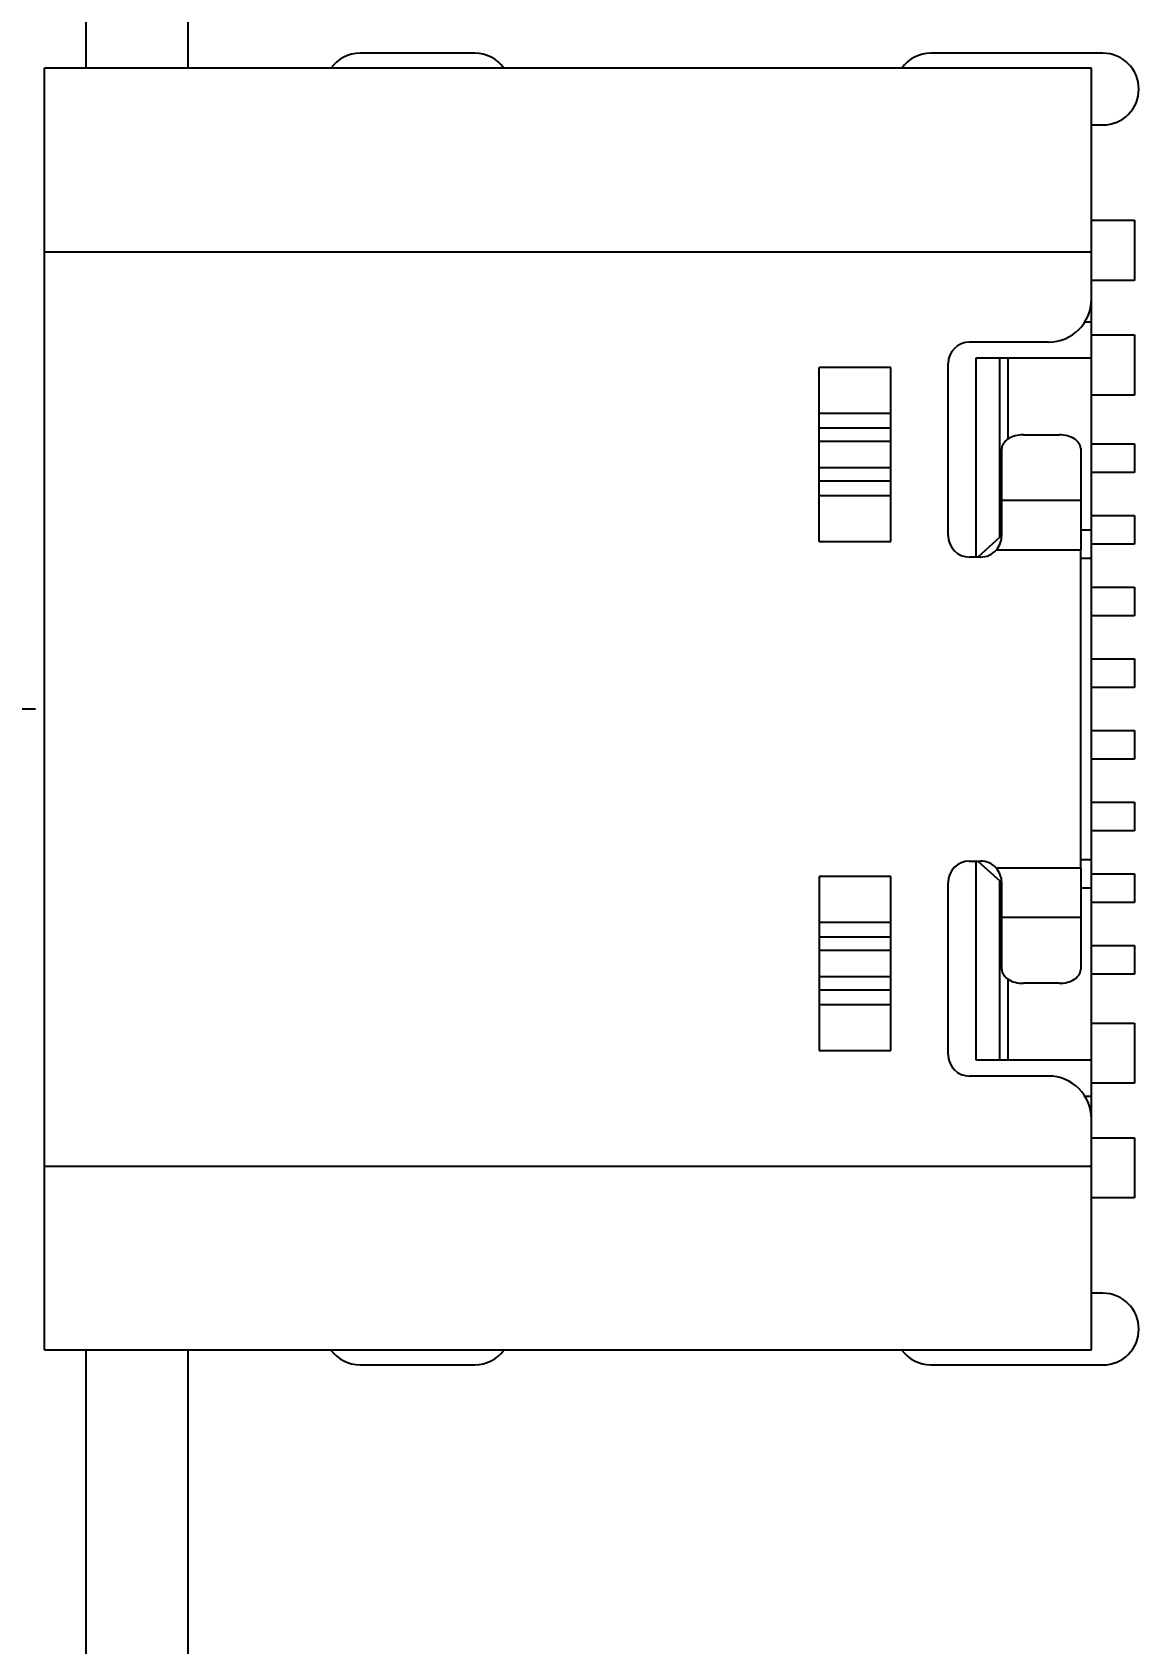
# Model space of a CAD drawing. Header units: inches. Extents: x -190 to 160, y -110 to 38.
# Drawn here: x 39.69 to 47.41, y -45.02 to -33.78 of the extents above; entities that cross this region are included whole.
import ezdxf

# ---------------------------------------------------------------- set-up
doc = ezdxf.new("R2010")
doc.units = ezdxf.units.IN
doc.header["$LTSCALE"] = 1.21
doc.header["$MEASUREMENT"] = 0
doc.header["$PDMODE"] = 3
doc.header["$PDSIZE"] = 0.3125
doc.layers.get('0').update_dxf_attribs({"linetype": 'CONTINUOUS'})
doc.layers.get('Defpoints').update_dxf_attribs({"linetype": 'CONTINUOUS'})
doc.layers.add('DIM', color=3, linetype='CONTINUOUS')
doc.styles.get("Standard").update_dxf_attribs({"font": 'txt', "width": 0.8})
doc.dimstyles.get("Standard").update_dxf_attribs({"dimtxt": 0.15625, "dimasz": 0.1875, "dimexe": 0.125, "dimexo": 0.0625, "dimgap": 0.09, "dimtad": 0, "dimtih": 1, "dimtoh": 1, "dimzin": 4, "dimdsep": 46, "dimtxsty": 'STANDARD', "dimblk": '_FILLED', "dimblk1": '_FILLED', "dimblk2": '_FILLED', "dimcen": 0.09, "dimazin": 1, "dimtp": 0.01, "dimtm": 0.01, "dimtfac": 1, "dimtofl": 0, "dimtmove": 0, "dimatfit": 3, "dimldrblk": '_FILLED', "dimfxl": 1, "dimtolj": 1, "dimtzin": 4, "dimarcsym": 0})

# ---------------------------------------------------------------- blocks, each defined once
blk = doc.blocks.new('_FILLED')
at = {"color": 0, "linetype": 'ByBlock'}
blk.add_solid([(0, 0), (-1, 0.1667), (-1, -0.1667)], dxfattribs=at)
blk = doc.blocks.new('*D20')
at = {"layer": 'Defpoints', "color": 0}
for p in [(41.776, -4.997), (25.643, -38.497), (39.776, -38.497)]:
    blk.add_point(p, dxfattribs=at)
at = {"layer": 'DIM', "color": 0, "lineweight": -2}
for p, q in [((41.713, -4.997), (25.518, -4.997)), ((25.643, -6.497), (25.643, -18.59)), ((25.643, -36.997), (25.643, -24.904)), ((39.713, -38.497), (25.518, -38.497))]:
    blk.add_line(p, q, dxfattribs=at)
at = {"layer": 'DIM', "color": 0, "lineweight": -2, "xscale": 1.5, "yscale": 1.5, "zscale": 1.5}
for p, rotation in [((25.643, -4.997), 90), ((25.643, -38.497), 270)]:
    blk.add_blockref('_FILLED', p, dxfattribs=dict(at, rotation=rotation))
at = {"layer": 'DIM', "color": 0, "insert": (25.643, -21.747), "char_height": 2, "attachment_point": 5, "rotation": 90}
blk.add_mtext('\\A1;33.50', dxfattribs=at)
blk = doc.blocks.new('*D23')
at = {"layer": 'Defpoints', "color": 0}
for p in [(21.036, -4.997), (41.776, -4.997), (40.822, -49.597)]:
    blk.add_point(p, dxfattribs=at)
at = {"layer": 'DIM', "color": 0, "lineweight": -2}
for p, q in [((41.713, -4.997), (20.911, -4.997)), ((21.036, -6.497), (21.036, -24.14)), ((21.036, -48.097), (21.036, -30.454)), ((40.76, -49.597), (20.911, -49.597))]:
    blk.add_line(p, q, dxfattribs=at)
at = {"layer": 'DIM', "color": 0, "lineweight": -2, "xscale": 1.5, "yscale": 1.5, "zscale": 1.5}
for p, rotation in [((21.036, -4.997), 90), ((21.036, -49.597), 270)]:
    blk.add_blockref('_FILLED', p, dxfattribs=dict(at, rotation=rotation))
at = {"layer": 'DIM', "color": 0, "insert": (21.036, -27.297), "char_height": 2, "attachment_point": 5, "rotation": 90}
blk.add_mtext('\\A1;44.60', dxfattribs=at)

msp = doc.modelspace()

# ---------------------------------------------------------------- linework, layer by layer
at = {"color": 7, "linetype": 'Continuous'}
for p, q in [((40.066, -34.027), (40.066, -4.867)), ((40.776, -29.947), (40.776, -34.027)), ((42.776, -33.922), (41.976, -33.922)), ((47.156, -33.922), (45.956, -33.922)), ((39.776, -42.967), (39.776, -34.027)), ((47.076, -34.027), (39.776, -34.027)), ((47.076, -42.967), (47.076, -34.027)), ((47.076, -34.422), (47.156, -34.422)), ((47.076, -35.087), (47.376, -35.087)), ((47.376, -35.087), (47.376, -35.507)), ((39.776, -35.307), (47.076, -35.307)), ((47.376, -35.507), (47.076, -35.507)), ((47.076, -35.797), (47.028, -35.797)), ((46.776, -35.937), (46.226, -35.937)), ((47.076, -35.887), (47.376, -35.887)), ((47.376, -35.887), (47.376, -36.307)), ((46.272, -37.437), (46.272, -36.047)), ((46.272, -36.047), (47.076, -36.047)), ((46.436, -37.298), (46.436, -36.047)), ((46.492, -36.047), (46.492, -36.615)), ((45.176, -37.328), (45.176, -36.114)), ((45.676, -36.114), (45.176, -36.114)), ((45.676, -37.328), (45.676, -36.114)), ((46.076, -37.287), (46.076, -36.087)), ((47.376, -36.307), (47.076, -36.307)), ((45.176, -36.433), (45.676, -36.433)), ((45.676, -36.537), (45.176, -36.537)), ((45.176, -36.628), (45.676, -36.628)), ((46.601, -36.584), (46.851, -36.584)), ((47.076, -36.647), (47.376, -36.647)), ((47.376, -36.647), (47.376, -36.847)), ((46.451, -37.041), (46.451, -36.68)), ((47.001, -36.68), (47.001, -37.041)), ((45.676, -36.814), (45.176, -36.814)), ((47.376, -36.847), (47.076, -36.847)), ((45.176, -36.905), (45.676, -36.905)), ((45.676, -37.009), (45.176, -37.009)), ((46.451, -37.287), (46.451, -37.041)), ((47.001, -37.041), (46.451, -37.041)), ((47.001, -37.041), (47.001, -37.387)), ((47.076, -37.147), (47.376, -37.147)), ((47.376, -37.147), (47.376, -37.347)), ((46.436, -37.298), (46.283, -37.437)), ((46.44, -37.247), (46.437, -37.286)), ((46.44, -37.247), (46.451, -37.247)), ((47.001, -37.247), (47.076, -37.247)), ((45.176, -37.328), (45.676, -37.328)), ((46.412, -37.387), (47.001, -37.387)), ((47.001, -39.607), (47.001, -37.387)), ((47.376, -37.347), (47.076, -37.347)), ((46.301, -37.437), (46.226, -37.437)), ((47.076, -37.447), (47.001, -37.447)), ((47.076, -37.647), (47.376, -37.647)), ((47.376, -37.647), (47.376, -37.847)), ((47.376, -37.847), (47.076, -37.847)), ((47.076, -38.147), (47.376, -38.147)), ((47.376, -38.147), (47.376, -38.347)), ((47.376, -38.347), (47.076, -38.347)), ((47.076, -38.647), (47.376, -38.647)), ((47.376, -38.647), (47.376, -38.847)), ((47.376, -38.847), (47.076, -38.847)), ((47.076, -39.147), (47.376, -39.147)), ((47.376, -39.147), (47.376, -39.347)), ((47.376, -39.347), (47.076, -39.347)), ((46.226, -39.557), (46.301, -39.557)), ((46.272, -40.947), (46.272, -39.557)), ((46.283, -39.557), (46.436, -39.696)), ((47.001, -39.547), (47.076, -39.547)), ((45.176, -39.665), (45.176, -40.879)), ((45.676, -39.665), (45.176, -39.665)), ((45.676, -40.879), (45.676, -39.665)), ((47.001, -39.607), (46.412, -39.607)), ((47.001, -39.607), (47.001, -39.952)), ((47.076, -39.647), (47.376, -39.647)), ((47.376, -39.647), (47.376, -39.847)), ((46.076, -40.907), (46.076, -39.707)), ((46.436, -40.947), (46.436, -39.696)), ((46.437, -39.708), (46.44, -39.747)), ((46.451, -39.747), (46.44, -39.747)), ((46.451, -39.952), (46.451, -39.707)), ((47.076, -39.747), (47.001, -39.747)), ((47.376, -39.847), (47.076, -39.847)), ((45.176, -39.984), (45.676, -39.984)), ((46.451, -40.314), (46.451, -39.952)), ((47.001, -39.952), (46.451, -39.952)), ((47.001, -39.952), (47.001, -40.314)), ((45.676, -40.088), (45.176, -40.088)), ((45.176, -40.179), (45.676, -40.179)), ((47.076, -40.147), (47.376, -40.147)), ((47.376, -40.147), (47.376, -40.347)), ((47.376, -40.347), (47.076, -40.347)), ((45.676, -40.365), (45.176, -40.365)), ((45.176, -40.456), (45.676, -40.456)), ((46.492, -40.379), (46.492, -40.947)), ((46.851, -40.41), (46.601, -40.41)), ((45.676, -40.56), (45.176, -40.56)), ((47.076, -40.687), (47.376, -40.687)), ((47.376, -40.687), (47.376, -41.107)), ((45.176, -40.879), (45.676, -40.879)), ((47.076, -40.947), (46.272, -40.947)), ((46.776, -41.057), (46.226, -41.057)), ((47.376, -41.107), (47.076, -41.107)), ((47.028, -41.197), (47.076, -41.197)), ((47.076, -41.487), (47.376, -41.487)), ((47.376, -41.487), (47.376, -41.907)), ((47.076, -41.687), (39.776, -41.687)), ((47.376, -41.907), (47.076, -41.907)), ((47.156, -42.572), (47.076, -42.572)), ((39.776, -42.967), (47.076, -42.967)), ((40.066, -71.937), (40.066, -42.967)), ((40.776, -42.967), (40.776, -48.147)), ((41.976, -43.072), (42.776, -43.072)), ((45.956, -43.072), (47.156, -43.072))]:
    msp.add_line(p, q, dxfattribs=at)
for centre, radius, start, end in [((41.976, -34.172), 0.25, 90, 144.2278), ((42.776, -34.172), 0.25, 35.7722, 90), ((45.956, -34.172), 0.25, 90, 144.1836), ((47.156, -34.172), 0.25, 270, 90), ((46.776, -35.637), 0.3, 270, 0), ((46.226, -36.087), 0.15, 90, 180), ((46.226, -37.287), 0.15, 180, 270), ((46.299, -37.287), 0.151, 318.2409, 359.8721), ((46.301, -37.287), 0.15, 270, 318.1996), ((46.226, -39.707), 0.15, 90, 180), ((46.301, -39.707), 0.15, 41.7701, 90), ((46.298, -39.708), 0.152, 0.3477, 41.5915), ((46.226, -40.907), 0.15, 180, 270), ((46.776, -41.357), 0.3, 0, 90), ((47.156, -42.822), 0.25, 270, 90), ((41.976, -42.822), 0.25, 215.7773, 270), ((42.776, -42.822), 0.25, 270, 324.2227), ((45.956, -42.822), 0.25, 215.7667, 270)]:
    msp.add_arc(centre, radius, start, end, dxfattribs=at)
for points, knots in [([(46.601, -36.584), (46.581, -36.584), (46.544, -36.588), (46.502, -36.606), (46.476, -36.626), (46.462, -36.643), (46.453, -36.661), (46.451, -36.674), (46.451, -36.68)], [0, 0, 0, 0, 0.296453, 0.567671, 0.689041, 0.800069, 0.902604, 1, 1, 1, 1]), ([(47.001, -36.68), (47.001, -36.674), (46.998, -36.661), (46.99, -36.643), (46.975, -36.626), (46.949, -36.606), (46.907, -36.588), (46.87, -36.584), (46.851, -36.584)], [0, 0, 0, 0, 0.097396, 0.199931, 0.310959, 0.43233, 0.703547, 1, 1, 1, 1]), ([(46.451, -40.314), (46.451, -40.32), (46.453, -40.333), (46.462, -40.351), (46.476, -40.368), (46.502, -40.388), (46.544, -40.406), (46.581, -40.41), (46.601, -40.41)], [0, 0, 0, 0, 0.097396, 0.199931, 0.310959, 0.43233, 0.703547, 1, 1, 1, 1]), ([(46.851, -40.41), (46.87, -40.41), (46.907, -40.406), (46.949, -40.388), (46.975, -40.368), (46.99, -40.351), (46.998, -40.333), (47.001, -40.32), (47.001, -40.314)], [0, 0, 0, 0, 0.296453, 0.567671, 0.689041, 0.800069, 0.902604, 1, 1, 1, 1])]:
    msp.add_open_spline(points, degree=3, knots=knots, dxfattribs=at)

# ---------------------------------------------------------------- dimensions: what is measured, and where the dimension line sits
at = {"layer": 'DIM'}
for base, p1, p2, picture, middle in [((21.036, -4.997), (40.822, -49.597), (41.776, -4.997), '*D23', (21.036, -27.297)), ((25.643, -38.497), (41.776, -4.997), (39.776, -38.497), '*D20', (25.643, -21.747))]:
    dim = msp.add_linear_dim(base=base, p1=p1, p2=p2, angle=90, dimstyle='STANDARD', override={"dimtxt": 2, "dimasz": 1.5, "dimtih": 0, "dimtoh": 0, "dimzin": 0, "dimcen": 0.198, "dimadec": 0, "dimazin": 0, "dimtp": 0, "dimtm": 0, "dimtdec": 4, "dimtzin": 0}, dxfattribs=at)
    dim.commit()
    dim.dimension.update_dxf_attribs({"geometry": picture, "text_midpoint": middle})

doc.saveas('drawing.dxf')
